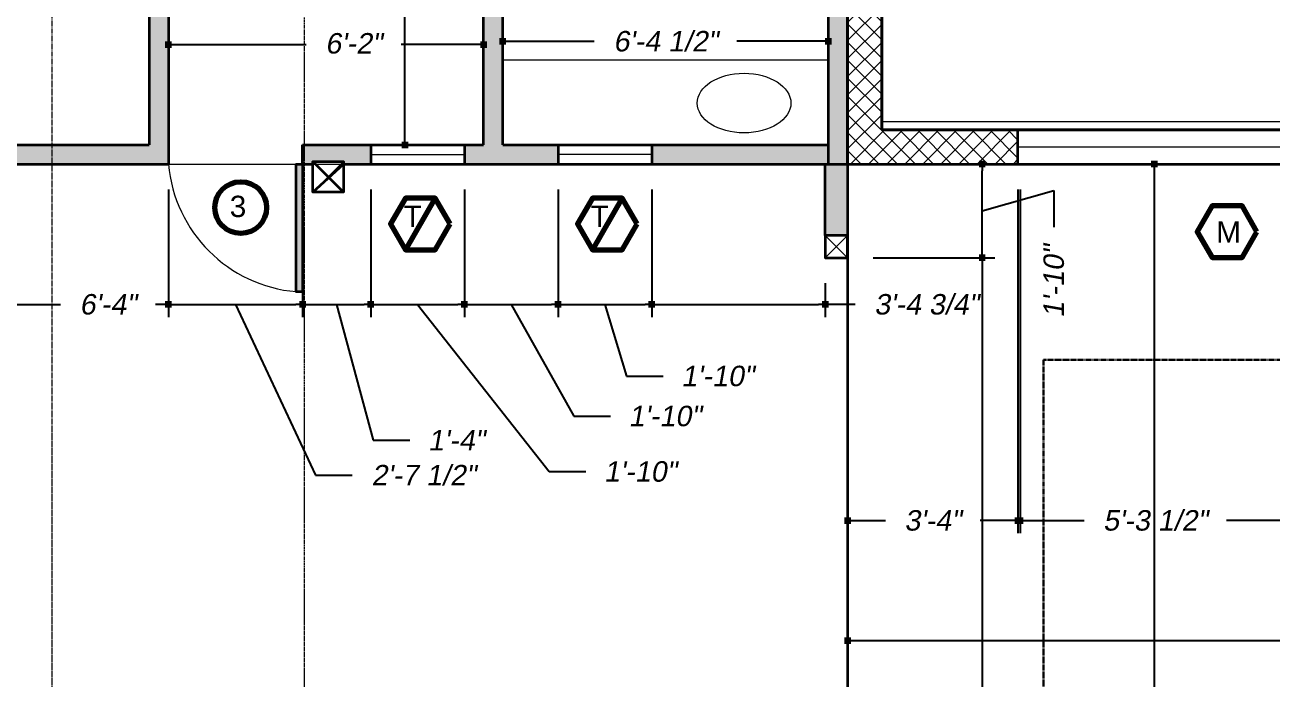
# Model space of a CAD drawing. Header units: inches. Extents: x -3905 to 10892, y 1064 to 9590.
# Drawn here: x 5190.6 to 5483.5, y 2186.3 to 2339.8 of the extents above; entities that cross this region are included whole.
import ezdxf

# ---------------------------------------------------------------- set-up
doc = ezdxf.new("R2010")
doc.units = ezdxf.units.IN
doc.header["$MEASUREMENT"] = 0
doc.header["$PDMODE"] = 3
for name, pattern in [('MYDIVIDE', [0.9375, 0.75, -0.0625, 0, -0.0625, 0, -0.0625]), ('MYHIDDEN', [0.1875, 0.125, -0.0625]), ('MYPHANTOM', [1.6875, 1.25, -0.0625, 0.125, -0.0625, 0.125, -0.0625])]:
    doc.linetypes.add(name, pattern=pattern)
doc.layers.add('Areas', color=62, linetype='Continuous', lineweight=0)
doc.layers.add('ExistingFloorPlan', color=51, linetype='Continuous', lineweight=0)
doc.styles.get("Standard").update_dxf_attribs({"font": 'arial.ttf', "oblique": 10})
doc.dimstyles.new('WeaselDims$0', dxfattribs={"dimtxt": 0.1, "dimasz": 0.0325, "dimexe": 0.0625, "dimexo": 0.125, "dimgap": 0.09, "dimtad": 0, "dimdec": 4, "dimzin": 0, "dimdsep": 46, "dimlunit": 4, "dimtxsty": 'Standard', "dimblk": 'BOXFILLED', "dimcen": 0.09, "dimadec": 0, "dimazin": 0, "dimtfac": 1, "dimtdec": 4, "dimtofl": 0, "dimtmove": 1, "dimatfit": 3, "dimfxl": 1, "dimfrac": 2, "dimtolj": 1, "dimtzin": 0, "dimarcsym": 0})

# ---------------------------------------------------------------- blocks, each defined once
blk = doc.blocks.new('_BoxFilled')
at = {"color": 0, "linetype": 'ByBlock', "lineweight": -2}
blk.add_line((-0.5, 0), (-1, 0), dxfattribs=at)
at = {"color": 0, "linetype": 'ByBlock'}
blk.add_solid([(-0.5, 0.5), (0.5, 0.5), (-0.5, -0.5), (0.5, -0.5)], dxfattribs=at)
blk = doc.blocks.new('*D113')
at = {"layer": 'Defpoints', "color": 0, "linetype": 'Continuous', "lineweight": 5, "transparency": 16777216}
for p in [(5951.82, 2307.18), (5143.82, 2008.18), (5951.82, 1899.62)]:
    blk.add_point(p, dxfattribs=at)
at = {"layer": 'ExistingFloorPlan', "color": 0, "linetype": 'Continuous', "lineweight": -2, "transparency": 16777216}
for p, q in [((5951.82, 2301.18), (5951.82, 1896.62)), ((5143.82, 2002.18), (5143.82, 1896.62)), ((5145.38, 1899.62), (5534.81, 1899.62)), ((5950.26, 1899.62), (5560.83, 1899.62))]:
    blk.add_line(p, q, dxfattribs=at)
at = {"layer": 'ExistingFloorPlan', "color": 0, "linetype": 'Continuous', "lineweight": -2, "transparency": 16777216, "xscale": 1.56, "yscale": 1.56, "zscale": 1.56, "rotation": 180}
blk.add_blockref('_BoxFilled', (5143.82, 1899.62), dxfattribs=at)
at = {"layer": 'ExistingFloorPlan', "color": 0, "linetype": 'Continuous', "lineweight": -2, "transparency": 16777216, "xscale": 1.56, "yscale": 1.56, "zscale": 1.56}
blk.add_blockref('_BoxFilled', (5951.82, 1899.62), dxfattribs=at)
at = {"layer": 'ExistingFloorPlan', "color": 0, "linetype": 'Continuous', "lineweight": 5, "transparency": 16777216, "insert": (5547.82, 1899.62), "char_height": 4.8, "attachment_point": 5}
blk.add_mtext('\\A1;67\'-4"', dxfattribs=at)
blk = doc.blocks.new('*D136')
at = {"layer": 'Defpoints', "color": 0, "linetype": 'Continuous', "lineweight": 5, "transparency": 16777216}
for p in [(5383.82, 2307.18), (5455.82, 2307.18), (5383.82, 2008.18)]:
    blk.add_point(p, dxfattribs=at)
at = {"layer": 'ExistingFloorPlan', "color": 0, "linetype": 'Continuous', "lineweight": -2, "transparency": 16777216}
for p, q in [((5389.82, 2307.18), (5458.82, 2307.18)), ((5455.82, 2305.62), (5455.82, 2172.58)), ((5455.82, 2009.74), (5455.82, 2142.79)), ((5389.82, 2008.18), (5458.82, 2008.18))]:
    blk.add_line(p, q, dxfattribs=at)
at = {"layer": 'ExistingFloorPlan', "color": 0, "linetype": 'Continuous', "lineweight": -2, "transparency": 16777216, "xscale": 1.56, "yscale": 1.56, "zscale": 1.56}
for p, rotation in [((5455.82, 2307.18), 90), ((5455.82, 2008.18), 270)]:
    blk.add_blockref('_BoxFilled', p, dxfattribs=dict(at, rotation=rotation))
at = {"layer": 'ExistingFloorPlan', "color": 0, "linetype": 'Continuous', "lineweight": 5, "transparency": 16777216, "insert": (5455.82, 2157.68), "char_height": 4.8, "attachment_point": 5, "rotation": 90}
blk.add_mtext('\\A1;24\'-11"', dxfattribs=at)
blk = doc.blocks.new('*D138')
at = {"layer": 'Defpoints', "color": 0, "linetype": 'Continuous', "lineweight": 5, "transparency": 16777216}
for p in [(5383.82, 2285.18), (5415.41, 2285.18), (5383.82, 2056.18)]:
    blk.add_point(p, dxfattribs=at)
at = {"layer": 'ExistingFloorPlan', "color": 0, "linetype": 'Continuous', "lineweight": -2, "transparency": 16777216}
for p, q in [((5389.82, 2285.18), (5418.41, 2285.18)), ((5415.41, 2283.62), (5415.41, 2183.44)), ((5415.41, 2057.74), (5415.41, 2157.92)), ((5389.82, 2056.18), (5418.41, 2056.18))]:
    blk.add_line(p, q, dxfattribs=at)
at = {"layer": 'ExistingFloorPlan', "color": 0, "linetype": 'Continuous', "lineweight": -2, "transparency": 16777216, "xscale": 1.56, "yscale": 1.56, "zscale": 1.56}
for p, rotation in [((5415.41, 2285.18), 90), ((5415.41, 2056.18), 270)]:
    blk.add_blockref('_BoxFilled', p, dxfattribs=dict(at, rotation=rotation))
at = {"layer": 'ExistingFloorPlan', "color": 0, "linetype": 'Continuous', "lineweight": 5, "transparency": 16777216, "insert": (5415.41, 2170.68), "char_height": 4.8, "attachment_point": 5, "rotation": 90}
blk.add_mtext('\\A1;19\'-1"', dxfattribs=at)
blk = doc.blocks.new('*D139')
at = {"layer": 'Defpoints', "color": 0, "linetype": 'Continuous', "lineweight": 5, "transparency": 16777216}
for p in [(5383.82, 2307.18), (5415.41, 2307.18), (5383.82, 2285.18)]:
    blk.add_point(p, dxfattribs=at)
at = {"layer": 'ExistingFloorPlan', "color": 0, "linetype": 'Continuous', "lineweight": -2, "transparency": 16777216}
for p, q in [((5389.82, 2307.18), (5418.41, 2307.18)), ((5415.41, 2286.74), (5415.41, 2305.62)), ((5415.41, 2296.18), (5432.24, 2301.01)), ((5432.24, 2301.01), (5432.24, 2292.37)), ((5389.82, 2285.18), (5418.41, 2285.18))]:
    blk.add_line(p, q, dxfattribs=at)
at = {"layer": 'ExistingFloorPlan', "color": 0, "linetype": 'Continuous', "lineweight": -2, "transparency": 16777216, "xscale": 1.56, "yscale": 1.56, "zscale": 1.56}
for p, rotation in [((5415.41, 2307.18), 90), ((5415.41, 2285.18), 270)]:
    blk.add_blockref('_BoxFilled', p, dxfattribs=dict(at, rotation=rotation))
at = {"layer": 'ExistingFloorPlan', "color": 0, "linetype": 'Continuous', "lineweight": 5, "transparency": 16777216, "insert": (5432.24, 2279.61), "char_height": 4.8, "attachment_point": 5, "rotation": 90}
blk.add_mtext('\\A1;1\'-10"', dxfattribs=at)
blk = doc.blocks.new('*D140')
at = {"layer": 'Defpoints', "color": 0, "linetype": 'Continuous', "lineweight": 5, "transparency": 16777216}
for p in [(5148.32, 2307.18), (5224.32, 2307.18), (5224.32, 2274.22)]:
    blk.add_point(p, dxfattribs=at)
at = {"layer": 'ExistingFloorPlan', "color": 0, "linetype": 'Continuous', "lineweight": -2, "transparency": 16777216}
for p, q in [((5148.32, 2301.18), (5148.32, 2271.22)), ((5224.32, 2301.18), (5224.32, 2271.22)), ((5149.88, 2274.22), (5198.97, 2274.22)), ((5222.76, 2274.22), (5221.26, 2274.22))]:
    blk.add_line(p, q, dxfattribs=at)
at = {"layer": 'ExistingFloorPlan', "color": 0, "linetype": 'Continuous', "lineweight": -2, "transparency": 16777216, "xscale": 1.56, "yscale": 1.56, "zscale": 1.56, "rotation": 180}
blk.add_blockref('_BoxFilled', (5148.32, 2274.22), dxfattribs=at)
at = {"layer": 'ExistingFloorPlan', "color": 0, "linetype": 'Continuous', "lineweight": -2, "transparency": 16777216, "xscale": 1.56, "yscale": 1.56, "zscale": 1.56}
blk.add_blockref('_BoxFilled', (5224.32, 2274.22), dxfattribs=at)
at = {"layer": 'ExistingFloorPlan', "color": 0, "linetype": 'Continuous', "lineweight": 5, "transparency": 16777216, "insert": (5210.11, 2274.22), "char_height": 4.8, "attachment_point": 5}
blk.add_mtext('\\A1;6\'-4"', dxfattribs=at)
blk = doc.blocks.new('*D141')
at = {"layer": 'Defpoints', "color": 0, "linetype": 'Continuous', "lineweight": 5, "transparency": 16777216}
for p in [(5224.32, 2307.18), (5255.82, 2307.18), (5255.82, 2274.22)]:
    blk.add_point(p, dxfattribs=at)
at = {"layer": 'ExistingFloorPlan', "color": 0, "linetype": 'Continuous', "lineweight": -2, "transparency": 16777216}
for p, q in [((5224.32, 2301.18), (5224.32, 2271.22)), ((5255.82, 2301.18), (5255.82, 2271.22)), ((5225.88, 2274.22), (5254.26, 2274.22)), ((5240.07, 2274.22), (5258.84, 2234.1)), ((5258.84, 2234.1), (5267.48, 2234.1))]:
    blk.add_line(p, q, dxfattribs=at)
at = {"layer": 'ExistingFloorPlan', "color": 0, "linetype": 'Continuous', "lineweight": -2, "transparency": 16777216, "xscale": 1.56, "yscale": 1.56, "zscale": 1.56, "rotation": 180}
blk.add_blockref('_BoxFilled', (5224.32, 2274.22), dxfattribs=at)
at = {"layer": 'ExistingFloorPlan', "color": 0, "linetype": 'Continuous', "lineweight": -2, "transparency": 16777216, "xscale": 1.56, "yscale": 1.56, "zscale": 1.56}
blk.add_blockref('_BoxFilled', (5255.82, 2274.22), dxfattribs=at)
at = {"layer": 'ExistingFloorPlan', "color": 0, "linetype": 'Continuous', "lineweight": 5, "transparency": 16777216, "insert": (5284.25, 2234.1), "char_height": 4.8, "attachment_point": 5}
blk.add_mtext('\\A1;2\'-7 1/2"', dxfattribs=at)
blk = doc.blocks.new('*D142')
at = {"layer": 'Defpoints', "color": 0, "linetype": 'Continuous', "lineweight": 5, "transparency": 16777216}
for p in [(5255.82, 2307.18), (5271.82, 2307.18), (5271.82, 2274.22)]:
    blk.add_point(p, dxfattribs=at)
at = {"layer": 'ExistingFloorPlan', "color": 0, "linetype": 'Continuous', "lineweight": -2, "transparency": 16777216}
for p, q in [((5255.82, 2301.18), (5255.82, 2271.22)), ((5271.82, 2301.18), (5271.82, 2271.22)), ((5257.38, 2274.22), (5270.26, 2274.22)), ((5263.82, 2274.22), (5272.39, 2242.34)), ((5272.39, 2242.34), (5281.03, 2242.34))]:
    blk.add_line(p, q, dxfattribs=at)
at = {"layer": 'ExistingFloorPlan', "color": 0, "linetype": 'Continuous', "lineweight": -2, "transparency": 16777216, "xscale": 1.56, "yscale": 1.56, "zscale": 1.56, "rotation": 180}
blk.add_blockref('_BoxFilled', (5255.82, 2274.22), dxfattribs=at)
at = {"layer": 'ExistingFloorPlan', "color": 0, "linetype": 'Continuous', "lineweight": -2, "transparency": 16777216, "xscale": 1.56, "yscale": 1.56, "zscale": 1.56}
blk.add_blockref('_BoxFilled', (5271.82, 2274.22), dxfattribs=at)
at = {"layer": 'ExistingFloorPlan', "color": 0, "linetype": 'Continuous', "lineweight": 5, "transparency": 16777216, "insert": (5291.93, 2242.34), "char_height": 4.8, "attachment_point": 5}
blk.add_mtext('\\A1;1\'-4"', dxfattribs=at)
blk = doc.blocks.new('*D143')
at = {"layer": 'Defpoints', "color": 0, "linetype": 'Continuous', "lineweight": 5, "transparency": 16777216}
for p in [(5271.82, 2307.18), (5293.82, 2307.18), (5293.82, 2274.22)]:
    blk.add_point(p, dxfattribs=at)
at = {"layer": 'ExistingFloorPlan', "color": 0, "linetype": 'Continuous', "lineweight": -2, "transparency": 16777216}
for p, q in [((5271.82, 2301.18), (5271.82, 2271.22)), ((5293.82, 2301.18), (5293.82, 2271.22)), ((5273.38, 2274.22), (5292.26, 2274.22)), ((5282.82, 2274.22), (5313.72, 2234.96)), ((5313.72, 2234.96), (5322.36, 2234.96))]:
    blk.add_line(p, q, dxfattribs=at)
at = {"layer": 'ExistingFloorPlan', "color": 0, "linetype": 'Continuous', "lineweight": -2, "transparency": 16777216, "xscale": 1.56, "yscale": 1.56, "zscale": 1.56, "rotation": 180}
blk.add_blockref('_BoxFilled', (5271.82, 2274.22), dxfattribs=at)
at = {"layer": 'ExistingFloorPlan', "color": 0, "linetype": 'Continuous', "lineweight": -2, "transparency": 16777216, "xscale": 1.56, "yscale": 1.56, "zscale": 1.56}
blk.add_blockref('_BoxFilled', (5293.82, 2274.22), dxfattribs=at)
at = {"layer": 'ExistingFloorPlan', "color": 0, "linetype": 'Continuous', "lineweight": 5, "transparency": 16777216, "insert": (5335.12, 2234.96), "char_height": 4.8, "attachment_point": 5}
blk.add_mtext('\\A1;1\'-10"', dxfattribs=at)
blk = doc.blocks.new('*D144')
at = {"layer": 'Defpoints', "color": 0, "linetype": 'Continuous', "lineweight": 5, "transparency": 16777216}
for p in [(5293.82, 2307.18), (5315.82, 2307.18), (5315.82, 2274.22)]:
    blk.add_point(p, dxfattribs=at)
at = {"layer": 'ExistingFloorPlan', "color": 0, "linetype": 'Continuous', "lineweight": -2, "transparency": 16777216}
for p, q in [((5293.82, 2301.18), (5293.82, 2271.22)), ((5315.82, 2301.18), (5315.82, 2271.22)), ((5295.38, 2274.22), (5314.26, 2274.22)), ((5304.82, 2274.22), (5319.51, 2247.99)), ((5319.51, 2247.99), (5328.15, 2247.99))]:
    blk.add_line(p, q, dxfattribs=at)
at = {"layer": 'ExistingFloorPlan', "color": 0, "linetype": 'Continuous', "lineweight": -2, "transparency": 16777216, "xscale": 1.56, "yscale": 1.56, "zscale": 1.56, "rotation": 180}
blk.add_blockref('_BoxFilled', (5293.82, 2274.22), dxfattribs=at)
at = {"layer": 'ExistingFloorPlan', "color": 0, "linetype": 'Continuous', "lineweight": -2, "transparency": 16777216, "xscale": 1.56, "yscale": 1.56, "zscale": 1.56}
blk.add_blockref('_BoxFilled', (5315.82, 2274.22), dxfattribs=at)
at = {"layer": 'ExistingFloorPlan', "color": 0, "linetype": 'Continuous', "lineweight": 5, "transparency": 16777216, "insert": (5340.91, 2247.99), "char_height": 4.8, "attachment_point": 5}
blk.add_mtext('\\A1;1\'-10"', dxfattribs=at)
blk = doc.blocks.new('*D145')
at = {"layer": 'Defpoints', "color": 0, "linetype": 'Continuous', "lineweight": 5, "transparency": 16777216}
for p in [(5315.82, 2307.18), (5337.82, 2307.18), (5337.82, 2274.22)]:
    blk.add_point(p, dxfattribs=at)
at = {"layer": 'ExistingFloorPlan', "color": 0, "linetype": 'Continuous', "lineweight": -2, "transparency": 16777216}
for p, q in [((5315.82, 2301.18), (5315.82, 2271.22)), ((5337.82, 2301.18), (5337.82, 2271.22)), ((5317.38, 2274.22), (5336.26, 2274.22)), ((5326.82, 2274.22), (5331.87, 2257.39)), ((5331.87, 2257.39), (5340.51, 2257.39))]:
    blk.add_line(p, q, dxfattribs=at)
at = {"layer": 'ExistingFloorPlan', "color": 0, "linetype": 'Continuous', "lineweight": -2, "transparency": 16777216, "xscale": 1.56, "yscale": 1.56, "zscale": 1.56, "rotation": 180}
blk.add_blockref('_BoxFilled', (5315.82, 2274.22), dxfattribs=at)
at = {"layer": 'ExistingFloorPlan', "color": 0, "linetype": 'Continuous', "lineweight": -2, "transparency": 16777216, "xscale": 1.56, "yscale": 1.56, "zscale": 1.56}
blk.add_blockref('_BoxFilled', (5337.82, 2274.22), dxfattribs=at)
at = {"layer": 'ExistingFloorPlan', "color": 0, "linetype": 'Continuous', "lineweight": 5, "transparency": 16777216, "insert": (5353.27, 2257.39), "char_height": 4.8, "attachment_point": 5}
blk.add_mtext('\\A1;1\'-10"', dxfattribs=at)
blk = doc.blocks.new('*D146')
at = {"layer": 'Defpoints', "color": 0, "linetype": 'Continuous', "lineweight": 5, "transparency": 16777216}
for p in [(5337.82, 2307.18), (5378.57, 2285.18), (5378.57, 2274.22)]:
    blk.add_point(p, dxfattribs=at)
at = {"layer": 'ExistingFloorPlan', "color": 0, "linetype": 'Continuous', "lineweight": -2, "transparency": 16777216}
for p, q in [((5337.82, 2301.18), (5337.82, 2271.22)), ((5378.57, 2279.18), (5378.57, 2271.22)), ((5339.38, 2274.22), (5377.01, 2274.22)), ((5385.6, 2274.22), (5378.57, 2274.22))]:
    blk.add_line(p, q, dxfattribs=at)
at = {"layer": 'ExistingFloorPlan', "color": 0, "linetype": 'Continuous', "lineweight": -2, "transparency": 16777216, "xscale": 1.56, "yscale": 1.56, "zscale": 1.56, "rotation": 180}
blk.add_blockref('_BoxFilled', (5337.82, 2274.22), dxfattribs=at)
at = {"layer": 'ExistingFloorPlan', "color": 0, "linetype": 'Continuous', "lineweight": -2, "transparency": 16777216, "xscale": 1.56, "yscale": 1.56, "zscale": 1.56}
blk.add_blockref('_BoxFilled', (5378.57, 2274.22), dxfattribs=at)
at = {"layer": 'ExistingFloorPlan', "color": 0, "linetype": 'Continuous', "lineweight": 5, "transparency": 16777216, "insert": (5402.32, 2274.22), "char_height": 4.8, "attachment_point": 5}
blk.add_mtext('\\A1;3\'-4 3/4"', dxfattribs=at)
blk = doc.blocks.new('*D153')
at = {"layer": 'Defpoints', "color": 0, "linetype": 'Continuous', "lineweight": 5, "transparency": 16777216}
for p in [(5279.85, 2403.31), (5298.32, 2403.31), (5298.32, 2311.68)]:
    blk.add_point(p, dxfattribs=at)
at = {"layer": 'ExistingFloorPlan', "color": 0, "linetype": 'Continuous', "lineweight": -2, "transparency": 16777216}
for p, q in [((5292.32, 2403.31), (5276.85, 2403.31)), ((5279.85, 2401.75), (5279.85, 2385.11)), ((5279.85, 2313.24), (5279.85, 2351.71)), ((5292.32, 2311.68), (5276.85, 2311.68))]:
    blk.add_line(p, q, dxfattribs=at)
at = {"layer": 'ExistingFloorPlan', "color": 0, "linetype": 'Continuous', "lineweight": -2, "transparency": 16777216, "xscale": 1.56, "yscale": 1.56, "zscale": 1.56}
for p, rotation in [((5279.85, 2403.31), 90), ((5279.85, 2311.68), 270)]:
    blk.add_blockref('_BoxFilled', p, dxfattribs=dict(at, rotation=rotation))
at = {"layer": 'ExistingFloorPlan', "color": 0, "linetype": 'Continuous', "lineweight": 5, "transparency": 16777216, "insert": (5280.06, 2368.41), "char_height": 4.8, "attachment_point": 5, "rotation": 90}
blk.add_mtext('\\A1;7\'-7 5/8"', dxfattribs=at)
blk = doc.blocks.new('*D160')
at = {"layer": 'Defpoints', "color": 0, "linetype": 'Continuous', "lineweight": 5, "transparency": 16777216}
for p in [(5298.32, 2335.22), (5298.32, 2311.68), (5224.32, 2307.18)]:
    blk.add_point(p, dxfattribs=at)
at = {"layer": 'ExistingFloorPlan', "color": 0, "linetype": 'Continuous', "lineweight": -2, "transparency": 16777216}
for p, q in [((5224.32, 2313.18), (5224.32, 2338.22)), ((5298.32, 2317.68), (5298.32, 2338.22)), ((5225.88, 2335.22), (5256.67, 2335.22)), ((5296.76, 2335.22), (5278.96, 2335.22))]:
    blk.add_line(p, q, dxfattribs=at)
at = {"layer": 'ExistingFloorPlan', "color": 0, "linetype": 'Continuous', "lineweight": -2, "transparency": 16777216, "xscale": 1.56, "yscale": 1.56, "zscale": 1.56, "rotation": 180}
blk.add_blockref('_BoxFilled', (5224.32, 2335.22), dxfattribs=at)
at = {"layer": 'ExistingFloorPlan', "color": 0, "linetype": 'Continuous', "lineweight": -2, "transparency": 16777216, "xscale": 1.56, "yscale": 1.56, "zscale": 1.56}
blk.add_blockref('_BoxFilled', (5298.32, 2335.22), dxfattribs=at)
at = {"layer": 'ExistingFloorPlan', "color": 0, "linetype": 'Continuous', "lineweight": 5, "transparency": 16777216, "insert": (5267.81, 2335.5), "char_height": 4.8, "attachment_point": 5}
blk.add_mtext('\\A1;6\'-2"', dxfattribs=at)
blk = doc.blocks.new('*D161')
at = {"layer": 'Defpoints', "color": 0, "linetype": 'Continuous', "lineweight": 5, "transparency": 16777216}
for p in [(5379.32, 2336), (5302.82, 2311.68), (5379.32, 2311.68)]:
    blk.add_point(p, dxfattribs=at)
at = {"layer": 'ExistingFloorPlan', "color": 0, "linetype": 'Continuous', "lineweight": -2, "transparency": 16777216}
for p, q in [((5302.82, 2317.68), (5302.82, 2339)), ((5379.32, 2317.68), (5379.32, 2339)), ((5304.38, 2336), (5324.33, 2336)), ((5377.76, 2336), (5357.81, 2336))]:
    blk.add_line(p, q, dxfattribs=at)
at = {"layer": 'ExistingFloorPlan', "color": 0, "linetype": 'Continuous', "lineweight": -2, "transparency": 16777216, "xscale": 1.56, "yscale": 1.56, "zscale": 1.56, "rotation": 180}
blk.add_blockref('_BoxFilled', (5302.82, 2336), dxfattribs=at)
at = {"layer": 'ExistingFloorPlan', "color": 0, "linetype": 'Continuous', "lineweight": -2, "transparency": 16777216, "xscale": 1.56, "yscale": 1.56, "zscale": 1.56}
blk.add_blockref('_BoxFilled', (5379.32, 2336), dxfattribs=at)
at = {"layer": 'ExistingFloorPlan', "color": 0, "linetype": 'Continuous', "lineweight": 5, "transparency": 16777216, "insert": (5341.07, 2336), "char_height": 4.8, "attachment_point": 5}
blk.add_mtext('\\A1;6\'-4 1/2"', dxfattribs=at)
blk = doc.blocks.new('*D162')
at = {"layer": 'Defpoints', "color": 0, "linetype": 'Continuous', "lineweight": 5, "transparency": 16777216}
for p in [(5383.82, 2307.18), (5951.82, 2307.18), (5951.82, 2195.29)]:
    blk.add_point(p, dxfattribs=at)
at = {"layer": 'ExistingFloorPlan', "color": 0, "linetype": 'Continuous', "lineweight": -2, "transparency": 16777216}
for p, q in [((5383.82, 2301.18), (5383.82, 2192.29)), ((5951.82, 2301.18), (5951.82, 2192.29)), ((5385.38, 2195.29), (5654.73, 2195.29)), ((5950.26, 2195.29), (5680.9, 2195.29))]:
    blk.add_line(p, q, dxfattribs=at)
at = {"layer": 'ExistingFloorPlan', "color": 0, "linetype": 'Continuous', "lineweight": -2, "transparency": 16777216, "xscale": 1.56, "yscale": 1.56, "zscale": 1.56, "rotation": 180}
blk.add_blockref('_BoxFilled', (5383.82, 2195.29), dxfattribs=at)
at = {"layer": 'ExistingFloorPlan', "color": 0, "linetype": 'Continuous', "lineweight": -2, "transparency": 16777216, "xscale": 1.56, "yscale": 1.56, "zscale": 1.56}
blk.add_blockref('_BoxFilled', (5951.82, 2195.29), dxfattribs=at)
at = {"layer": 'ExistingFloorPlan', "color": 0, "linetype": 'Continuous', "lineweight": 5, "transparency": 16777216, "insert": (5667.82, 2195.29), "char_height": 4.8, "attachment_point": 5}
blk.add_mtext('\\A1;47\'-4"', dxfattribs=at)
blk = doc.blocks.new('*D163')
at = {"layer": 'Defpoints', "color": 0, "linetype": 'Continuous', "lineweight": 5, "transparency": 16777216}
for p in [(5383.82, 2307.18), (5423.82, 2307.18), (5423.82, 2223.48)]:
    blk.add_point(p, dxfattribs=at)
at = {"layer": 'ExistingFloorPlan', "color": 0, "linetype": 'Continuous', "lineweight": -2, "transparency": 16777216}
for p, q in [((5383.82, 2301.18), (5383.82, 2220.48)), ((5423.82, 2301.18), (5423.82, 2220.48)), ((5385.38, 2223.48), (5392.69, 2223.48)), ((5422.26, 2223.48), (5414.95, 2223.48))]:
    blk.add_line(p, q, dxfattribs=at)
at = {"layer": 'ExistingFloorPlan', "color": 0, "linetype": 'Continuous', "lineweight": -2, "transparency": 16777216, "xscale": 1.56, "yscale": 1.56, "zscale": 1.56, "rotation": 180}
blk.add_blockref('_BoxFilled', (5383.82, 2223.48), dxfattribs=at)
at = {"layer": 'ExistingFloorPlan', "color": 0, "linetype": 'Continuous', "lineweight": -2, "transparency": 16777216, "xscale": 1.56, "yscale": 1.56, "zscale": 1.56}
blk.add_blockref('_BoxFilled', (5423.82, 2223.48), dxfattribs=at)
at = {"layer": 'ExistingFloorPlan', "color": 0, "linetype": 'Continuous', "lineweight": 5, "transparency": 16777216, "insert": (5403.82, 2223.48), "char_height": 4.8, "attachment_point": 5}
blk.add_mtext('\\A1;3\'-4"', dxfattribs=at)
blk = doc.blocks.new('*D164')
at = {"layer": 'Defpoints', "color": 0, "linetype": 'Continuous', "lineweight": 5, "transparency": 16777216}
for p in [(5424.32, 2307.18), (5487.82, 2307.18), (5487.82, 2223.48)]:
    blk.add_point(p, dxfattribs=at)
at = {"layer": 'ExistingFloorPlan', "color": 0, "linetype": 'Continuous', "lineweight": -2, "transparency": 16777216}
for p, q in [((5424.32, 2301.18), (5424.32, 2220.48)), ((5487.82, 2301.18), (5487.82, 2220.48)), ((5425.88, 2223.48), (5439.34, 2223.48)), ((5486.26, 2223.48), (5472.8, 2223.48))]:
    blk.add_line(p, q, dxfattribs=at)
at = {"layer": 'ExistingFloorPlan', "color": 0, "linetype": 'Continuous', "lineweight": -2, "transparency": 16777216, "xscale": 1.56, "yscale": 1.56, "zscale": 1.56, "rotation": 180}
blk.add_blockref('_BoxFilled', (5424.32, 2223.48), dxfattribs=at)
at = {"layer": 'ExistingFloorPlan', "color": 0, "linetype": 'Continuous', "lineweight": -2, "transparency": 16777216, "xscale": 1.56, "yscale": 1.56, "zscale": 1.56}
blk.add_blockref('_BoxFilled', (5487.82, 2223.48), dxfattribs=at)
at = {"layer": 'ExistingFloorPlan', "color": 0, "linetype": 'Continuous', "lineweight": 5, "transparency": 16777216, "insert": (5456.07, 2223.48), "char_height": 4.8, "attachment_point": 5}
blk.add_mtext('\\A1;5\'-3 1/2"', dxfattribs=at)

msp = doc.modelspace()

# ---------------------------------------------------------------- hatches: boundary and pattern name
at = {"layer": 'ExistingFloorPlan', "linetype": 'Continuous', "lineweight": 5}
h = msp.add_hatch(color=256, dxfattribs=at)
h.dxf.hatch_style = 1
h.paths.add_polyline_path([(5178.31876, 2575.18126), (5151.81876, 2575.18126), (5151.81876, 2570.68126), (5178.31876, 2570.68126)])
h.paths.add_polyline_path([(5275.31876, 2575.18126), (5246.31876, 2575.18126), (5246.31876, 2570.68126), (5275.31876, 2570.68126)])
h.paths.add_polyline_path([(5383.81876, 2575.18126), (5347.31876, 2575.18126), (5347.31876, 2570.68126), (5379.31876, 2570.68126), (5379.31876, 2494.18126), (5383.81876, 2494.18126)])
h.paths.add_polyline_path([(5346.81876, 2407.80626), (5255.81876, 2407.80626), (5255.81876, 2403.30626), (5298.31876, 2403.30626), (5298.31876, 2311.68126), (5293.81876, 2311.68126), (5293.81876, 2307.18126), (5315.81876, 2307.18126), (5315.81876, 2311.68126), (5302.81876, 2311.68126), (5302.81876, 2403.30626), (5346.81876, 2403.30626)])
h.paths.add_polyline_path([(5383.81876, 2446.18126), (5379.31876, 2446.18126), (5379.31876, 2407.80626), (5370.81876, 2407.80626), (5370.81876, 2403.30626), (5379.31876, 2403.30626), (5379.31876, 2307.18126), (5383.81876, 2307.18126)])
at = {"layer": 'ExistingFloorPlan', "lineweight": 0}
h = msp.add_hatch(dxfattribs=at)
h.set_pattern_fill('ANSI37', color=256, scale=24)
h.set_pattern_definition([(45, (2541.0647, 1343.2298), (-2.1213203, 2.1213203), []), (135, (2541.0647, 1343.2298), (-2.1213203, -2.1213203), [])])
h.paths.add_polyline_path([(5423.81876, 2315.18126), (5391.81876, 2315.18126), (5391.81876, 2408.18126), (5383.81876, 2408.18126), (5383.81876, 2307.18126), (5423.81876, 2307.18126)])
at = {"layer": 'ExistingFloorPlan', "linetype": 'Continuous', "lineweight": 0}
h = msp.add_hatch(color=256, dxfattribs=at)
h.dxf.hatch_style = 1
h.paths.add_polyline_path([(5224.31876, 2403.30626), (5225.81876, 2403.30626), (5225.81876, 2404.68126), (5219.81876, 2404.68126), (5219.81876, 2311.68126), (5147.81876, 2311.68126), (5147.81876, 2307.18126), (5224.31876, 2307.18126)])
at = {"layer": 'ExistingFloorPlan', "linetype": 'Continuous', "lineweight": 5}
h = msp.add_hatch(color=256, dxfattribs=at)
h.dxf.hatch_style = 1
h.paths.add_polyline_path([(5379.31876, 2311.68126), (5337.81876, 2311.68126), (5337.81876, 2307.18126), (5378.56876, 2307.18126), (5379.31876, 2307.18126)])
h.paths.add_polyline_path([(5271.81876, 2311.68126), (5255.81876, 2311.68126), (5255.81876, 2307.18126), (5258.19376, 2307.18126), (5258.19376, 2307.79345), (5265.44376, 2307.79345), (5265.44376, 2307.18126), (5271.81876, 2307.18126)])
h.paths.add_polyline_path([(5343.72262, 2368.68086), (5302.81876, 2368.68086), (5302.81876, 2364.24149), (5343.72262, 2364.24149)])
at = {"layer": 'ExistingFloorPlan', "lineweight": 0}
h = msp.add_hatch(color=256, dxfattribs=at)
h.dxf.hatch_style = 1
h.paths.add_polyline_path([(5255.81876, 2307.18126), (5254.31876, 2307.18126), (5254.31876, 2277.18126), (5255.81876, 2277.18126)])
at = {"layer": 'ExistingFloorPlan', "linetype": 'Continuous', "lineweight": 0}
h = msp.add_hatch(color=256, dxfattribs=at)
h.dxf.hatch_style = 1
h.paths.add_polyline_path([(5383.81876, 2307.18126), (5378.56876, 2307.18126), (5378.56876, 2290.43126), (5383.81876, 2290.43126)])

# ---------------------------------------------------------------- linework, layer by layer
at = {"layer": 'Areas', "linetype": 'Continuous', "lineweight": 5}
msp.add_lwpolyline([(5148.31876, 2307.18126), (5378.56876, 2307.18126), (5378.56876, 2285.18126), (5383.81876, 2285.18126), (5383.81876, 2056.18126), (5377.56876, 2056.18126), (5377.56876, 2015.43126), (5148.31876, 2015.43126), (5148.31876, 2307.18126)], dxfattribs=at)
at = {"layer": 'ExistingFloorPlan', "linetype": 'MYPHANTOM', "lineweight": 20}
msp.add_line((5196.91871, 2918.64945), (5196.91871, 1932.32056), dxfattribs=at)
at = {"layer": 'ExistingFloorPlan', "linetype": 'MYDIVIDE', "lineweight": 20}
msp.add_line((5256.1832, 2918.64945), (5256.1832, 1932.32056), dxfattribs=at)
at = {"layer": 'ExistingFloorPlan', "lineweight": 35}
for p, q in [((5383.81876, 2446.18126), (5383.81876, 2307.18126)), ((5219.81876, 2407.80626), (5219.81876, 2311.68126)), ((5383.81876, 2408.18126), (5383.81876, 2307.18126)), ((5383.81876, 2307.18126), (5383.81876, 2408.18126)), ((5391.81876, 2408.18126), (5391.81876, 2315.18126)), ((5224.31876, 2403.30626), (5224.31876, 2307.18126)), ((5298.31876, 2311.68126), (5298.31876, 2403.30626)), ((5302.81876, 2311.68126), (5302.81876, 2403.30626)), ((5379.31876, 2307.18126), (5379.31876, 2403.30626)), ((5391.81876, 2315.18126), (5559.81876, 2315.18126)), ((5423.81876, 2307.18126), (5423.81876, 2315.18126)), ((5148.31876, 2311.68126), (5219.81876, 2311.68126)), ((5255.81876, 2311.68126), (5271.81876, 2311.68126)), ((5255.81876, 2307.18126), (5255.81876, 2311.68126)), ((5271.81876, 2311.68126), (5271.81876, 2307.18126)), ((5271.81876, 2311.68126), (5293.81876, 2311.68126)), ((5293.81876, 2311.68126), (5298.31876, 2311.68126)), ((5293.81876, 2311.68126), (5293.81876, 2307.18126)), ((5302.81876, 2311.68126), (5315.81876, 2311.68126)), ((5315.81876, 2311.68126), (5315.81876, 2307.18126)), ((5315.81876, 2311.68126), (5337.81876, 2311.68126)), ((5337.81876, 2311.68126), (5379.31876, 2311.68126)), ((5337.81876, 2311.68126), (5337.81876, 2307.18126)), ((5148.31876, 2307.18126), (5224.31876, 2307.18126)), ((5255.81876, 2307.18126), (5258.19376, 2307.18126)), ((5258.19376, 2307.79345), (5265.44376, 2300.54345)), ((5258.19376, 2300.54345), (5265.44376, 2307.18126)), ((5265.44376, 2307.18126), (5271.81876, 2307.18126)), ((5271.81876, 2307.18126), (5293.81876, 2307.18126)), ((5293.81876, 2307.18126), (5315.81876, 2307.18126)), ((5315.81876, 2307.18126), (5337.81876, 2307.18126)), ((5337.81876, 2307.18126), (5383.81876, 2307.18126)), ((5378.56876, 2290.43126), (5378.56876, 2307.18126)), ((5383.81876, 2307.18126), (5583.81876, 2307.18126)), ((5383.81876, 2307.18126), (5383.81876, 2008.18126))]:
    msp.add_line(p, q, dxfattribs=at)
at = {"layer": 'ExistingFloorPlan', "lineweight": 40}
msp.add_line((5391.81876, 2442.18126), (5391.81876, 2315.18126), dxfattribs=at)
at = {"layer": 'ExistingFloorPlan', "linetype": 'Continuous', "lineweight": 5}
msp.add_line((5302.81876, 2331.68126), (5379.31876, 2331.68126), dxfattribs=at)
at = {"layer": 'ExistingFloorPlan', "linetype": 'Continuous', "lineweight": 0}
msp.add_line((5391.81876, 2317.18126), (5559.81876, 2317.18126), dxfattribs=at)
at = {"layer": 'ExistingFloorPlan', "linetype": 'Continuous', "lineweight": 40}
msp.add_line((5391.81876, 2315.18126), (5559.81876, 2315.18126), dxfattribs=at)
at = {"layer": 'ExistingFloorPlan'}
msp.add_line((5487.81876, 2311.18126), (5423.81876, 2311.18126), dxfattribs=at)
at = {"layer": 'ExistingFloorPlan', "lineweight": 20}
for p, q in [((5271.81876, 2309.43126), (5293.81876, 2309.43126)), ((5337.81876, 2309.43126), (5315.81876, 2309.43126))]:
    msp.add_line(p, q, dxfattribs=at)
at = {"layer": 'ExistingFloorPlan', "lineweight": 0}
for p, q in [((5265.44376, 2307.79345), (5258.19376, 2300.54345)), ((5258.19376, 2307.79345), (5265.44376, 2300.54345)), ((5378.56876, 2290.43126), (5383.81876, 2285.18126)), ((5383.81876, 2290.43126), (5378.56876, 2285.18126))]:
    msp.add_line(p, q, dxfattribs=at)
at = {"layer": 'ExistingFloorPlan', "lineweight": 70}
for p, q in [((5286.97761, 2299.18422), (5279.97761, 2287.05986)), ((5330.87621, 2299.18422), (5323.87621, 2287.05986))]:
    msp.add_line(p, q, dxfattribs=at)
at = {"layer": 'ExistingFloorPlan', "linetype": 'MYHIDDEN', "lineweight": 30}
msp.add_lwpolyline([(5640.08818, 2597.18126), (5097.81876, 2597.18126), (5097.81876, 1986.18126), (5429.81876, 1986.18126), (5429.81876, 2261.18126), (5997.81876, 2261.18126), (5997.81876, 2703.18126), (5745.81876, 2703.18126), (5745.81876, 2597.18126), (5668.98668, 2597.18126)], close=True, dxfattribs=at)
at = {"layer": 'ExistingFloorPlan', "lineweight": 35}
for points in [[(5255.81876, 2307.18126), (5255.81876, 2277.18126), (5254.31876, 2277.18126), (5254.31876, 2307.18126)], [(5265.44376, 2300.54345), (5258.19376, 2300.54345), (5258.19376, 2307.79345), (5265.44376, 2307.79345)], [(5383.81876, 2290.43126), (5378.56876, 2290.43126), (5378.56876, 2285.18126), (5383.81876, 2285.18126)]]:
    msp.add_lwpolyline(points, close=True, dxfattribs=at)
at = {"layer": 'ExistingFloorPlan', "lineweight": 30}
msp.add_lwpolyline([(5265.44376, 2307.79345), (5258.19376, 2307.79345), (5258.19376, 2300.54345), (5265.44376, 2300.54345)], close=True, dxfattribs=at)
at = {"layer": 'ExistingFloorPlan', "lineweight": 70}
for points in [[(5290.47761, 2293.12204), (5286.97761, 2299.18422), (5279.97761, 2299.18422), (5276.47761, 2293.12204), (5279.97761, 2287.05986), (5286.97761, 2287.05986)], [(5334.37621, 2293.12204), (5330.87621, 2299.18422), (5323.87621, 2299.18422), (5320.37621, 2293.12204), (5323.87621, 2287.05986), (5330.87621, 2287.05986)], [(5479.9381, 2291.28716), (5476.4381, 2297.34933), (5469.4381, 2297.34933), (5465.9381, 2291.28716), (5469.4381, 2285.22498), (5476.4381, 2285.22498)]]:
    msp.add_lwpolyline(points, close=True, dxfattribs=at)
msp.add_circle((5241.30572, 2296.96244), 6.07839, dxfattribs=at)
at = {"layer": 'ExistingFloorPlan', "lineweight": 13}
msp.add_arc((5257.12537, 2310.02901), 32.92998, 184.9610788, 265.1140257, dxfattribs=at)
at = {"layer": 'ExistingFloorPlan', "linetype": 'Continuous', "lineweight": 5}
msp.add_ellipse((5359.5, 2321.5), major_axis=(-11, 0), ratio=0.636363636, dxfattribs=at)

# ---------------------------------------------------------------- texts
at = {"layer": 'ExistingFloorPlan', "lineweight": 0}
for s, p in [('3', (5238.70784, 2294.74091)), ('T', (5279.55167, 2292.42046)), ('T', (5323.45026, 2292.42046)), ('M', (5470.37593, 2288.72498))]:
    msp.add_text(s, height=5, dxfattribs=at).set_placement(p)

# ---------------------------------------------------------------- dimensions: what is measured, and where the dimension line sits
at = {"layer": 'ExistingFloorPlan', "linetype": 'Continuous', "lineweight": 5}
for base, p1, p2, picture, middle in [((5279.84575, 2403.30626), (5298.31876, 2311.68126), (5298.31876, 2403.30626), '*D153', (5280.05893, 2368.4094)), ((5415.4067, 2307.18126), (5383.81876, 2285.18126), (5383.81876, 2307.18126), '*D139', (5432.23895, 2288.05321))]:
    dim = msp.add_linear_dim(base=base, p1=p1, p2=p2, angle=90, dimstyle='WeaselDims$0', override={"dimscale": 48}, dxfattribs=at)
    dim.commit()
    dim.dimension.update_dxf_attribs({"geometry": picture, "text_midpoint": middle, "dimtype": 160})
for base, p1, p2, picture, middle in [((5379.31876, 2336), (5302.81876, 2311.68126), (5379.31876, 2311.68126), '*D161', (5341.06876, 2336)), ((5951.81876, 1899.61671), (5143.81876, 2008.18126), (5951.81876, 2307.18126), '*D113', (5547.81876, 1899.61671)), ((5337.81876, 2274.22168), (5315.81876, 2307.18126), (5337.81876, 2307.18126), '*D145', (5344.82843, 2257.38943)), ((5951.81876, 2195.2882), (5383.81876, 2307.18126), (5951.81876, 2307.18126), '*D162', (5667.81876, 2195.2882)), ((5423.81876, 2223.47875), (5383.81876, 2307.18126), (5423.81876, 2307.18126), '*D163', (5403.81876, 2223.47875)), ((5487.81876, 2223.47875), (5424.31876, 2307.18126), (5487.81876, 2307.18126), '*D164', (5456.06876, 2223.47875))]:
    dim = msp.add_linear_dim(base=base, p1=p1, p2=p2, dimstyle='WeaselDims$0', override={"dimscale": 48}, dxfattribs=at)
    dim.commit()
    dim.dimension.update_dxf_attribs({"geometry": picture, "text_midpoint": middle})
for base, p1, p2, picture, middle in [((5298.31876, 2335.22), (5224.31876, 2307.18126), (5298.31876, 2311.68126), '*D160', (5267.81379, 2335.5)), ((5224.31876, 2274.22168), (5148.31876, 2307.18126), (5224.31876, 2307.18126), '*D140', (5210.11128, 2274.22168)), ((5255.81876, 2274.22168), (5224.31876, 2307.18126), (5255.81876, 2307.18126), '*D141', (5271.80171, 2234.09839)), ((5271.81876, 2274.22168), (5255.81876, 2307.18126), (5271.81876, 2307.18126), '*D142', (5285.35426, 2242.33795)), ((5293.81876, 2274.22168), (5271.81876, 2307.18126), (5293.81876, 2307.18126), '*D143', (5326.67605, 2234.95857)), ((5315.81876, 2274.22168), (5293.81876, 2307.18126), (5315.81876, 2307.18126), '*D144', (5332.46671, 2247.99429)), ((5378.56876, 2274.22168), (5337.81876, 2307.18126), (5378.56876, 2285.18126), '*D146', (5402.32394, 2273.81981))]:
    dim = msp.add_linear_dim(base=base, p1=p1, p2=p2, dimstyle='WeaselDims$0', override={"dimscale": 48}, dxfattribs=at)
    dim.commit()
    dim.dimension.update_dxf_attribs({"geometry": picture, "text_midpoint": middle, "dimtype": 160})
for base, p1, p2, picture, middle in [((5455.81876, 2307.18126), (5383.81876, 2008.18126), (5383.81876, 2307.18126), '*D136', (5455.81876, 2157.68126)), ((5415.4067, 2285.18126), (5383.81876, 2056.18126), (5383.81876, 2285.18126), '*D138', (5415.4067, 2170.68126))]:
    dim = msp.add_linear_dim(base=base, p1=p1, p2=p2, angle=90, dimstyle='WeaselDims$0', override={"dimscale": 48}, dxfattribs=at)
    dim.commit()
    dim.dimension.update_dxf_attribs({"geometry": picture, "text_midpoint": middle})

doc.saveas('drawing.dxf')
